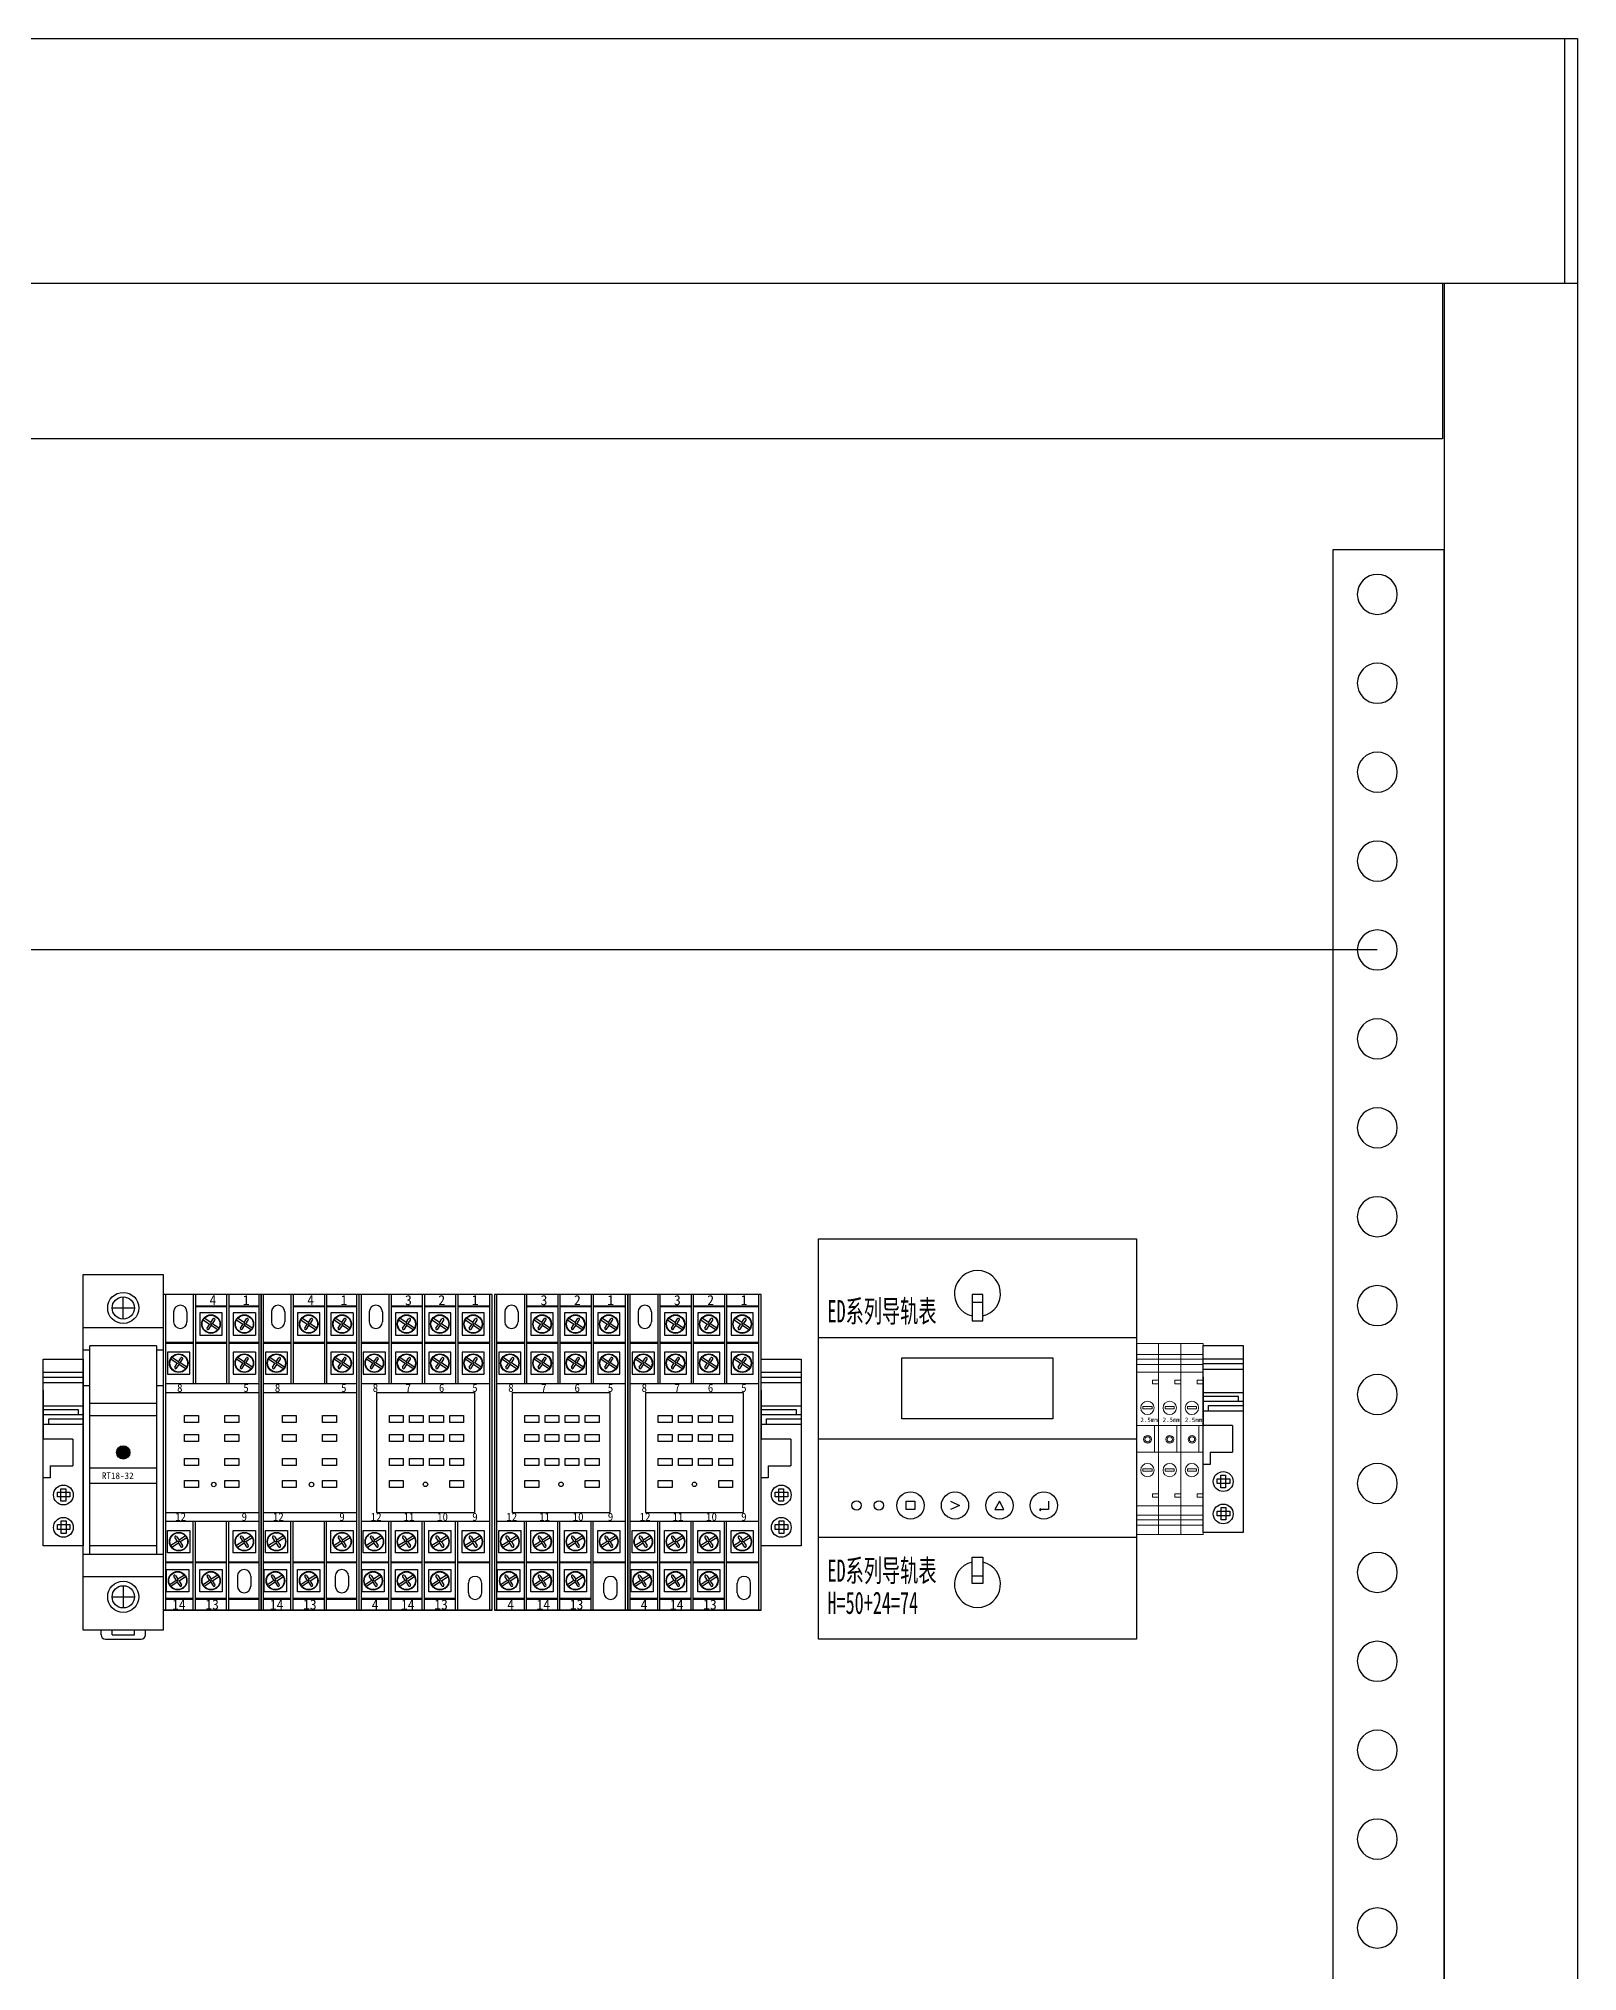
# Model space of a CAD drawing. Extents: x 1681561 to 1682425, y 398135 to 400135.
# Drawn here: x 1682078.5 to 1682424.7, y 399700.3 to 400135.1 of the extents above; entities that cross this region are included whole.
import ezdxf

# ---------------------------------------------------------------- set-up
doc = ezdxf.new("R2010")
doc.units = 0
doc.header["$MEASUREMENT"] = 0
for name, color, linetype in [('LY-JS-BJ', 7, 'Continuous'), ('LY-JS-YQJ', 7, 'Continuous'), ('布置图', 20, 'Continuous')]:
    doc.layers.add(name, color=color, linetype=linetype)
doc.layers.add('LY-二次控制图', color=7, linetype='Continuous', lineweight=18)
doc.styles.add('-宋体', font='', dxfattribs={"width": 0.65})
doc.styles.add('宋体', font='', dxfattribs={"width": 0.8, "height": 3.5})
doc.styles.get('-宋体').set_extended_font_data('NSimSun')
doc.styles.get('宋体').set_extended_font_data('SimSun')
doc.dimstyles.new('JR', dxfattribs={"dimtxt": 35, "dimasz": 10, "dimexe": 0, "dimexo": 0, "dimtad": 1, "dimtoh": 1, "dimdec": 1, "dimdsep": 46, "dimtxsty": '-宋体', "dimcen": 2.5, "dimclrd": 6, "dimclre": 6, "dimclrt": 2, "dimadec": 0, "dimazin": 0, "dimtfac": 1, "dimtdec": 1, "dimtmove": 1, "dimatfit": 3, "dimfxl": 1, "dimarcsym": 0})

# ---------------------------------------------------------------- blocks, each defined once
blk = doc.blocks.new('端子堵头')
at = {"layer": 'LY-JS-YQJ'}
for p, q in [((0, 39.03), (9, 39.03)), ((0, 37.96), (9, 37.96)), ((0, 36.73), (9, 36.73)), ((0, 35), (0, 24)), ((9, 35), (9, 24)), ((0, 31.48), (9, 31.48)), ((7.97, 30.59), (0, 30.59)), ((7.97, 29.53), (7.97, 30.59)), ((9, 34.58), (9, 33.47)), ((0, 29.53), (9, 29.53)), ((0, 27.32), (9, 27.32)), ((1.25, 27.32), (1.25, 28.56)), ((1.25, 28.56), (9, 28.56)), ((6.66, 24), (0, 24)), ((6.66, 24), (6.66, 18)), ((1.59, 18), (1.59, 15.27)), ((1.59, 18), (6.66, 18)), ((1.59, 15.27), (0, 15.27))]:
    blk.add_line(p, q, dxfattribs=at)
for points in [[(0, 42), (9, 42), (9, 0), (0, 0)], [(3.2, 12.05), (6.01, 12.05), (6.01, 10.99), (3.2, 10.99)], [(5.06, 12.84), (5.06, 10.03), (3.99, 10.03), (3.99, 12.84)], [(3.2, 4.76), (6.01, 4.76), (6.01, 3.69), (3.2, 3.69)], [(5.13, 5.6), (5.13, 2.79), (4.06, 2.79), (4.06, 5.6)]]:
    blk.add_lwpolyline(points, close=True, dxfattribs=at)
for centre in [(4.54, 11.43), (4.54, 4.14)]:
    blk.add_circle(centre, 2.23, dxfattribs=at)
blk = doc.blocks.new('A$C03D07FCC')
for p, q in [((0, 19.03), (5, 19.03)), ((0, 17.96), (5, 17.96)), ((5, 19.03), (10, 19.03)), ((5, 17.96), (10, 17.96)), ((0, 16.73), (5, 16.73)), ((5, 13.21), (3.66, 13.21)), ((3.66, 13.21), (3.66, 12.43)), ((5, 16.73), (10, 16.73)), ((10, 13.21), (8.66, 13.21)), ((8.66, 13.21), (8.66, 12.43)), ((3.66, 12.43), (5, 12.43)), ((5, 12.43), (5, 11.32)), ((8.66, 12.43), (10, 12.43)), ((0, 3), (5, 3)), ((4.07, 3), (4.07, -3)), ((5, 3), (10, 3)), ((9.07, 3), (9.07, -3)), ((0, -3), (5, -3)), ((5, -3), (10, -3)), ((5, -12.33), (3.66, -12.33)), ((3.66, -12.33), (3.66, -13.11)), ((10, -12.33), (8.66, -12.33)), ((8.66, -12.33), (8.66, -13.11)), ((0, -17.12), (5, -17.12)), ((3.66, -13.11), (5, -13.11)), ((5, -17.12), (10, -17.12)), ((8.66, -13.11), (10, -13.11)), ((0, -18.19), (5, -18.19)), ((0, -19.42), (5, -19.42)), ((5, -18.19), (10, -18.19)), ((5, -19.42), (10, -19.42))]:
    blk.add_line(p, q)
at = {"color": 2}
for p, q in [((10, 19.03), (15, 19.03)), ((10, 17.96), (15, 17.96)), ((10, 16.73), (15, 16.73)), ((15, 13.21), (13.66, 13.21)), ((13.66, 13.21), (13.66, 12.43)), ((10, 12.43), (10, 11.32)), ((13.66, 12.43), (15, 12.43)), ((15, 12.43), (15, 11.32)), ((10, 3), (15, 3)), ((14.07, 3), (14.07, -3)), ((10, -3), (15, -3)), ((15, -12.33), (13.66, -12.33)), ((13.66, -12.33), (13.66, -13.11)), ((10, -17.12), (15, -17.12)), ((13.66, -13.11), (15, -13.11)), ((10, -18.19), (15, -18.19)), ((10, -19.42), (15, -19.42))]:
    blk.add_line(p, q, dxfattribs=at)
for points in [[(0, 21.5), (5, 21.5), (5, -21.5), (0, -21.5)], [(5, 21.5), (10, 21.5), (10, -21.5), (5, -21.5)], [(0, 15), (5, 15), (5, -15), (0, -15)], [(5, 15), (10, 15), (10, -15), (5, -15)], [(1.47, 7.3), (3.53, 7.3), (3.53, 6.79), (1.47, 6.79)], [(6.47, 7.3), (8.53, 7.3), (8.53, 6.79), (6.47, 6.79)], [(1.47, -6.71), (3.53, -6.71), (3.53, -7.23), (1.47, -7.23)], [(6.47, -6.71), (8.53, -6.71), (8.53, -7.23), (6.47, -7.23)]]:
    blk.add_lwpolyline(points, close=True)
for points in [[(10, 21.5), (15, 21.5), (15, -21.5), (10, -21.5)], [(10, 15), (15, 15), (15, -15), (10, -15)], [(11.47, 7.3), (13.53, 7.3), (13.53, 6.79), (11.47, 6.79)], [(11.47, -6.71), (13.53, -6.71), (13.53, -7.23), (11.47, -7.23)]]:
    blk.add_lwpolyline(points, close=True, dxfattribs=at)
for centre, radius in [((2.5, 7), 1.5), ((7.5, 7), 1.5), ((2.52, -0.08), 0.879), ((2.52, -0.08), 0.879), ((2.52, -0.08), 0.59), ((7.52, -0.08), 0.879), ((7.52, -0.08), 0.879), ((7.52, -0.08), 0.59), ((2.5, -7), 1.5), ((7.5, -7), 1.5)]:
    blk.add_circle(centre, radius)
for centre, radius in [((12.5, 7), 1.5), ((12.52, -0.08), 0.879), ((12.52, -0.08), 0.879), ((12.52, -0.08), 0.59), ((12.5, -7), 1.5)]:
    blk.add_circle(centre, radius, dxfattribs=at)
at = {"layer": 'LY-二次控制图', "lineweight": -3}
blk.add_blockref('端子堵头', (15, -21), dxfattribs=at)
at = {"char_height": 1, "width": 2.5692, "attachment_point": 1}
for insert in [(0.91, 4.81), (5.91, 4.81)]:
    blk.add_mtext('2.5mm', dxfattribs=dict(at, insert=insert))
at = {"color": 2, "insert": (10.91, 4.81), "char_height": 1, "width": 2.5692, "attachment_point": 1}
blk.add_mtext('2.5mm', dxfattribs=at)
blk = doc.blocks.new('ED系列导轨表-海恩德')
for p, q in [((34.53, 30.78), (36.97, 30.78)), ((29.7, -14.01), (31.7, -14.94)), ((31.7, -14.94), (29.7, -15.86)), ((40.7, -14.01), (39.7, -15.86)), ((39.7, -15.86), (41.7, -15.86)), ((41.7, -15.86), (40.7, -14.01)), ((49.7, -15.86), (50.04, -15.61)), ((49.7, -15.86), (50.04, -16.11)), ((34.53, -30.78), (36.97, -30.78))]:
    blk.add_line(p, q)
at = {"color": 1}
blk.add_line((0, 0), (71.5, 0), dxfattribs=at)
for points in [[(0, 45), (71.5, 45), (71.5, -45), (0, -45)], [(34.53, 26.56), (36.97, 26.56), (36.97, 32.53), (34.53, 32.53)], [(18.77, 18.28), (52.73, 18.28), (52.73, 4.5), (18.77, 4.5)], [(19.7, -14.01), (21.7, -14.01), (21.7, -15.86), (19.7, -15.86)], [(34.53, -26.56), (36.97, -26.56), (36.97, -32.53), (34.53, -32.53)]]:
    blk.add_lwpolyline(points, close=True)
at = {"color": 3}
blk.add_lwpolyline([(0, 22.83), (71.5, 22.83), (71.5, -22.17), (0, -22.17)], close=True, dxfattribs=at)
blk.add_lwpolyline([(51.7, -14.01), (51.7, -15.86), (49.7, -15.86)])
for centre, radius in [((20.7, -14.94), 3.07), ((30.7, -14.94), 3.07), ((40.7, -14.94), 3.07), ((50.7, -14.94), 3.07), ((8.57, -14.94), 1.06), ((13.57, -14.94), 1.06)]:
    blk.add_circle(centre, radius)
for centre, start, end in [((35.75, 32.71), 283.6038, 256.3962), ((35.75, -32.71), 103.6038, 76.3962)]:
    blk.add_arc(centre, 5.18, start, end)
at = {"layer": 'LY-二次控制图', "color": 4, "lineweight": -3, "style": '宋体', "width": 0.6}
for s, p in [('ED系列导轨表', (2.01, 26.24)), ('ED系列导轨表', (2.01, -32.11)), ('H=50+24=74', (2.01, -39.34))]:
    blk.add_text(s, height=5, dxfattribs=at).set_placement(p)
blk = doc.blocks.new('HH54P')
at = {"layer": 'LY-JS-YQJ'}
for p, q in [((0, 71), (0, 68.5)), ((30, 71), (0, 71)), ((0, 71), (0, 0)), ((0.5, 71), (0.5, 0)), ((6.75, 71), (6.75, 51)), ((7.25, 71), (7.25, 51)), ((14.25, 71), (14.25, 51)), ((14.75, 71), (14.75, 51)), ((21.75, 71), (21.75, 51)), ((22.25, 71), (22.25, 51)), ((29.5, 0), (29.5, 71)), ((30, 0), (30, 71)), ((2.34, 67.09), (2.34, 64.88)), ((5.34, 67.09), (5.34, 64.88)), ((7.25, 68.5), (14.25, 68.5)), ((7.25, 68.3), (14.25, 68.3)), ((13.24, 66.87), (8.24, 66.87)), ((8.24, 66.87), (8.24, 61.87)), ((10.4, 64.3), (8.95, 65.27)), ((10.67, 64.71), (9.21, 65.67)), ((10.67, 64.71), (11.21, 65.53)), ((11.07, 64.44), (11.61, 65.26)), ((13.24, 61.87), (13.24, 66.87)), ((14.75, 68.5), (21.75, 68.5)), ((14.75, 68.3), (21.75, 68.3)), ((15.74, 66.87), (15.74, 61.87)), ((20.74, 66.87), (15.74, 66.87)), ((17.9, 64.3), (16.45, 65.27)), ((18.17, 64.71), (16.71, 65.67)), ((18.17, 64.71), (18.71, 65.53)), ((18.57, 64.44), (19.11, 65.26)), ((20.74, 61.87), (20.74, 66.87)), ((22.25, 68.5), (29.5, 68.5)), ((22.25, 68.3), (29.5, 68.3)), ((28.24, 66.87), (23.24, 66.87)), ((23.24, 66.87), (23.24, 61.87)), ((25.4, 64.3), (23.95, 65.27)), ((25.67, 64.71), (24.21, 65.67)), ((25.67, 64.71), (26.21, 65.53)), ((26.07, 64.44), (26.61, 65.26)), ((28.24, 61.87), (28.24, 66.87)), ((8.24, 61.87), (13.24, 61.87)), ((9.86, 63.48), (10.4, 64.3)), ((10.26, 63.22), (10.8, 64.04)), ((11.07, 64.44), (10.4, 64.3)), ((10.67, 64.71), (10.8, 64.04)), ((12.26, 63.08), (10.8, 64.04)), ((12.53, 63.48), (11.07, 64.44)), ((15.74, 61.87), (20.74, 61.87)), ((17.36, 63.48), (17.9, 64.3)), ((17.76, 63.22), (18.3, 64.04)), ((18.57, 64.44), (17.9, 64.3)), ((18.17, 64.71), (18.3, 64.04)), ((19.76, 63.08), (18.3, 64.04)), ((20.03, 63.48), (18.57, 64.44)), ((23.24, 61.87), (28.24, 61.87)), ((24.86, 63.48), (25.4, 64.3)), ((25.26, 63.22), (25.8, 64.04)), ((26.07, 64.44), (25.4, 64.3)), ((25.67, 64.71), (25.8, 64.04)), ((27.26, 63.08), (25.8, 64.04)), ((27.53, 63.48), (26.07, 64.44)), ((0.5, 60.3), (6.75, 60.3)), ((0.5, 60.1), (6.75, 60.1)), ((5.99, 58.07), (0.99, 58.07)), ((0.99, 58.07), (0.99, 53.07)), ((3.42, 55.91), (1.96, 56.87)), ((3.42, 55.91), (3.96, 56.73)), ((5.99, 53.07), (5.99, 58.07)), ((7.25, 60.3), (14.25, 60.3)), ((7.25, 60.1), (14.25, 60.1)), ((8.24, 58.07), (8.24, 53.07)), ((13.24, 58.07), (8.24, 58.07)), ((10.67, 55.91), (9.21, 56.87)), ((10.67, 55.91), (11.21, 56.73)), ((13.24, 53.07), (13.24, 58.07)), ((14.75, 60.3), (21.75, 60.3)), ((14.75, 60.1), (21.75, 60.1)), ((20.74, 58.07), (15.74, 58.07)), ((15.74, 58.07), (15.74, 53.07)), ((18.17, 55.91), (16.71, 56.87)), ((18.17, 55.91), (18.71, 56.73)), ((20.74, 53.07), (20.74, 58.07)), ((22.25, 60.3), (29.5, 60.3)), ((22.25, 60.1), (29.5, 60.1)), ((23.24, 58.07), (23.24, 53.07)), ((28.24, 58.07), (23.24, 58.07)), ((25.67, 55.91), (24.21, 56.87)), ((25.67, 55.91), (26.21, 56.73)), ((28.24, 53.07), (28.24, 58.07)), ((0.99, 53.07), (5.99, 53.07)), ((3.15, 55.51), (1.7, 56.47)), ((2.61, 54.68), (3.15, 55.51)), ((3.01, 54.42), (3.55, 55.24)), ((3.82, 55.64), (3.15, 55.51)), ((3.42, 55.91), (3.55, 55.24)), ((5.01, 54.28), (3.55, 55.24)), ((3.82, 55.64), (4.36, 56.46)), ((5.28, 54.68), (3.82, 55.64)), ((8.24, 53.07), (13.24, 53.07)), ((10.4, 55.51), (8.95, 56.47)), ((9.86, 54.68), (10.4, 55.51)), ((10.26, 54.42), (10.8, 55.24)), ((11.07, 55.64), (10.4, 55.51)), ((10.67, 55.91), (10.8, 55.24)), ((12.26, 54.28), (10.8, 55.24)), ((11.07, 55.64), (11.61, 56.46)), ((12.53, 54.68), (11.07, 55.64)), ((15.74, 53.07), (20.74, 53.07)), ((17.9, 55.51), (16.45, 56.47)), ((17.36, 54.68), (17.9, 55.51)), ((17.76, 54.42), (18.3, 55.24)), ((18.57, 55.64), (17.9, 55.51)), ((18.17, 55.91), (18.3, 55.24)), ((19.76, 54.28), (18.3, 55.24)), ((18.57, 55.64), (19.11, 56.46)), ((20.03, 54.68), (18.57, 55.64)), ((23.24, 53.07), (28.24, 53.07)), ((25.4, 55.51), (23.95, 56.47)), ((24.86, 54.68), (25.4, 55.51)), ((25.26, 54.42), (25.8, 55.24)), ((26.07, 55.64), (25.4, 55.51)), ((25.67, 55.91), (25.8, 55.24)), ((27.26, 54.28), (25.8, 55.24)), ((26.07, 55.64), (26.61, 56.46)), ((27.53, 54.68), (26.07, 55.64)), ((0.5, 51), (29.5, 51)), ((4, 49), (4, 22)), ((4, 49), (26, 49)), ((26, 49), (26, 22)), ((4, 22), (26, 22)), ((0.5, 20), (29.5, 20)), ((0.99, 12.93), (0.99, 17.93)), ((0.99, 17.93), (5.99, 17.93)), ((5.99, 17.93), (5.99, 12.93)), ((6.75, 0), (6.75, 20)), ((7.25, 0), (7.25, 20)), ((8.24, 17.93), (13.24, 17.93)), ((8.24, 12.93), (8.24, 17.93)), ((13.24, 17.93), (13.24, 12.93)), ((14.25, 0), (14.25, 20)), ((14.75, 0), (14.75, 20)), ((15.74, 12.93), (15.74, 17.93)), ((15.74, 17.93), (20.74, 17.93)), ((20.74, 17.93), (20.74, 12.93)), ((21.75, 0), (21.75, 20)), ((22.25, 0), (22.25, 20)), ((23.24, 17.93), (28.24, 17.93)), ((23.24, 12.93), (23.24, 17.93)), ((28.24, 17.93), (28.24, 12.93)), ((3.15, 15.49), (1.7, 14.53)), ((3.42, 15.09), (1.96, 14.13)), ((2.61, 16.32), (3.15, 15.49)), ((3.01, 16.58), (3.55, 15.76)), ((3.82, 15.36), (3.15, 15.49)), ((3.42, 15.09), (3.55, 15.76)), ((3.42, 15.09), (3.96, 14.27)), ((5.01, 16.72), (3.55, 15.76)), ((5.28, 16.32), (3.82, 15.36)), ((3.82, 15.36), (4.36, 14.54)), ((10.4, 15.49), (8.95, 14.53)), ((10.67, 15.09), (9.21, 14.13)), ((9.86, 16.32), (10.4, 15.49)), ((10.26, 16.58), (10.8, 15.76)), ((11.07, 15.36), (10.4, 15.49)), ((10.67, 15.09), (10.8, 15.76)), ((10.67, 15.09), (11.21, 14.27)), ((12.26, 16.72), (10.8, 15.76)), ((12.53, 16.32), (11.07, 15.36)), ((11.07, 15.36), (11.61, 14.54)), ((17.9, 15.49), (16.45, 14.53)), ((18.17, 15.09), (16.71, 14.13)), ((17.36, 16.32), (17.9, 15.49)), ((17.76, 16.58), (18.3, 15.76)), ((18.57, 15.36), (17.9, 15.49)), ((18.17, 15.09), (18.3, 15.76)), ((18.17, 15.09), (18.71, 14.27)), ((19.76, 16.72), (18.3, 15.76)), ((20.03, 16.32), (18.57, 15.36)), ((18.57, 15.36), (19.11, 14.54)), ((25.4, 15.49), (23.95, 14.53)), ((25.67, 15.09), (24.21, 14.13)), ((24.86, 16.32), (25.4, 15.49)), ((25.26, 16.58), (25.8, 15.76)), ((26.07, 15.36), (25.4, 15.49)), ((25.67, 15.09), (25.8, 15.76)), ((25.67, 15.09), (26.21, 14.27)), ((27.26, 16.72), (25.8, 15.76)), ((27.53, 16.32), (26.07, 15.36)), ((26.07, 15.36), (26.61, 14.54)), ((0.5, 10.9), (6.75, 10.9)), ((0.5, 10.7), (6.75, 10.7)), ((0.74, 4.13), (0.74, 9.13)), ((0.74, 9.13), (5.74, 9.13)), ((5.99, 12.93), (0.99, 12.93)), ((5.74, 9.13), (5.74, 4.13)), ((7.25, 10.9), (14.25, 10.9)), ((7.25, 10.7), (14.25, 10.7)), ((13.24, 12.93), (8.24, 12.93)), ((8.24, 9.13), (13.24, 9.13)), ((8.24, 4.13), (8.24, 9.13)), ((13.24, 9.13), (13.24, 4.13)), ((14.75, 10.9), (21.75, 10.9)), ((14.75, 10.7), (21.75, 10.7)), ((20.74, 12.93), (15.74, 12.93)), ((15.74, 4.13), (15.74, 9.13)), ((15.74, 9.13), (20.74, 9.13)), ((20.74, 9.13), (20.74, 4.13)), ((22.25, 10.9), (29.5, 10.9)), ((22.25, 10.7), (29.5, 10.7)), ((28.24, 12.93), (23.24, 12.93)), ((2.9, 6.7), (1.45, 5.73)), ((3.17, 6.29), (1.71, 5.33)), ((2.36, 7.52), (2.9, 6.7)), ((2.76, 7.78), (3.3, 6.96)), ((3.57, 6.56), (2.9, 6.7)), ((3.17, 6.29), (3.3, 6.96)), ((3.17, 6.29), (3.71, 5.47)), ((4.76, 7.92), (3.3, 6.96)), ((5.03, 7.52), (3.57, 6.56)), ((3.57, 6.56), (4.11, 5.74)), ((10.4, 6.7), (8.95, 5.73)), ((10.67, 6.29), (9.21, 5.33)), ((9.86, 7.52), (10.4, 6.7)), ((10.26, 7.78), (10.8, 6.96)), ((11.07, 6.56), (10.4, 6.7)), ((10.67, 6.29), (10.8, 6.96)), ((10.67, 6.29), (11.21, 5.47)), ((12.26, 7.92), (10.8, 6.96)), ((12.53, 7.52), (11.07, 6.56)), ((11.07, 6.56), (11.61, 5.74)), ((17.9, 6.7), (16.45, 5.73)), ((18.17, 6.29), (16.71, 5.33)), ((17.36, 7.52), (17.9, 6.7)), ((17.76, 7.78), (18.3, 6.96)), ((18.57, 6.56), (17.9, 6.7)), ((18.17, 6.29), (18.3, 6.96)), ((18.17, 6.29), (18.71, 5.47)), ((19.76, 7.92), (18.3, 6.96)), ((20.03, 7.52), (18.57, 6.56)), ((18.57, 6.56), (19.11, 5.74)), ((24.65, 3.91), (24.65, 6.12)), ((27.65, 3.91), (27.65, 6.12)), ((30, 0), (0, 0)), ((0, 0), (30, 0)), ((0.5, 2.7), (6.75, 2.7)), ((0.5, 2.5), (6.75, 2.5)), ((5.74, 4.13), (0.74, 4.13)), ((7.25, 2.7), (14.25, 2.7)), ((7.25, 2.5), (14.25, 2.5)), ((13.24, 4.13), (8.24, 4.13)), ((14.75, 2.7), (21.75, 2.7)), ((14.75, 2.5), (21.75, 2.5)), ((20.74, 4.13), (15.74, 4.13))]:
    blk.add_line(p, q, dxfattribs=at)
for points in [[(6.88, 43.81), (9.97, 43.81), (9.97, 42.22), (6.88, 42.22)], [(11.41, 43.81), (14.5, 43.81), (14.5, 42.22), (11.41, 42.22)], [(15.93, 43.81), (19.03, 43.81), (19.03, 42.22), (15.93, 42.22)], [(20.46, 43.81), (23.56, 43.81), (23.56, 42.22), (20.46, 42.22)], [(6.88, 39.53), (9.97, 39.53), (9.97, 37.95), (6.88, 37.95)], [(11.41, 39.53), (14.5, 39.53), (14.5, 37.95), (11.41, 37.95)], [(15.93, 39.53), (19.03, 39.53), (19.03, 37.95), (15.93, 37.95)], [(20.46, 39.53), (23.56, 39.53), (23.56, 37.95), (20.46, 37.95)], [(6.88, 34.15), (9.97, 34.15), (9.97, 32.57), (6.88, 32.57)], [(11.41, 34.15), (14.5, 34.15), (14.5, 32.57), (11.41, 32.57)], [(15.93, 34.15), (19.03, 34.15), (19.03, 32.57), (15.93, 32.57)], [(20.46, 34.15), (23.56, 34.15), (23.56, 32.57), (20.46, 32.57)], [(6.88, 29.16), (9.97, 29.16), (9.97, 27.58), (6.88, 27.58)], [(20.46, 29.16), (23.56, 29.16), (23.56, 27.58), (20.46, 27.58)]]:
    blk.add_lwpolyline(points, close=True, dxfattribs=at)
for centre, radius in [((10.74, 64.37), 2.09), ((10.74, 64.37), 2), ((18.24, 64.37), 2.09), ((18.24, 64.37), 2), ((25.74, 64.37), 2.09), ((25.74, 64.37), 2), ((3.49, 55.57), 2.09), ((3.49, 55.57), 2), ((10.74, 55.57), 2.09), ((10.74, 55.57), 2), ((18.24, 55.57), 2.09), ((18.24, 55.57), 2), ((25.74, 55.57), 2.09), ((25.74, 55.57), 2), ((15, 28.33), 0.5), ((3.49, 15.43), 2.09), ((3.49, 15.43), 2), ((10.74, 15.43), 2.09), ((10.74, 15.43), 2), ((18.24, 15.43), 2.09), ((18.24, 15.43), 2), ((25.74, 15.43), 2.09), ((25.74, 15.43), 2), ((3.24, 6.63), 2.09), ((10.74, 6.63), 2.09), ((18.24, 6.63), 2.09), ((3.24, 6.63), 2), ((10.74, 6.63), 2), ((18.24, 6.63), 2)]:
    blk.add_circle(centre, radius, dxfattribs=at)
for centre, radius, start, end in [((3.84, 67.09), 1.5, 0, 180), ((11.41, 65.39), 0.24, 326.5949, 146.5949), ((18.91, 65.39), 0.24, 326.5949, 146.5949), ((26.41, 65.39), 0.24, 326.5949, 146.5949), ((3.84, 64.88), 1.5, 180, 0), ((10.06, 63.35), 0.24, 146.5949, 326.5949), ((17.56, 63.35), 0.24, 146.5949, 326.5949), ((25.06, 63.35), 0.24, 146.5949, 326.5949), ((4.16, 56.6), 0.24, 326.5949, 146.5949), ((11.41, 56.6), 0.24, 326.5949, 146.5949), ((18.91, 56.6), 0.24, 326.5949, 146.5949), ((26.41, 56.6), 0.24, 326.5949, 146.5949), ((2.81, 54.55), 0.24, 146.5949, 326.5949), ((10.06, 54.55), 0.24, 146.5949, 326.5949), ((17.56, 54.55), 0.24, 146.5949, 326.5949), ((25.06, 54.55), 0.24, 146.5949, 326.5949), ((2.81, 16.45), 0.24, 33.4051, 213.4051), ((4.16, 14.4), 0.24, 213.4051, 33.4051), ((10.06, 16.45), 0.24, 33.4051, 213.4051), ((11.41, 14.4), 0.24, 213.4051, 33.4051), ((17.56, 16.45), 0.24, 33.4051, 213.4051), ((18.91, 14.4), 0.24, 213.4051, 33.4051), ((25.06, 16.45), 0.24, 33.4051, 213.4051), ((26.41, 14.4), 0.24, 213.4051, 33.4051), ((2.56, 7.65), 0.24, 33.4051, 213.4051), ((3.91, 5.61), 0.24, 213.4051, 33.4051), ((10.06, 7.65), 0.24, 33.4051, 213.4051), ((11.41, 5.61), 0.24, 213.4051, 33.4051), ((17.56, 7.65), 0.24, 33.4051, 213.4051), ((18.91, 5.61), 0.24, 213.4051, 33.4051), ((26.15, 6.12), 1.5, 0, 180), ((26.15, 3.91), 1.5, 180, 0)]:
    blk.add_arc(centre, radius, start, end, dxfattribs=at)
for s, insert, char_height, width, attachment_point in [('{\\fSimSun|b0|i0|c134|p2;3}', (10.4, 70.88), 2.25, 1.0919, 1), ('{\\fSimSun|b0|i0|c134|p2;2}', (17.9, 70.88), 2.25, 1.0919, 1), ('{\\fSimSun|b0|i0|c134|p2;1}', (25.4, 70.88), 2.25, 1.0919, 1), ('{\\fSimSun|b0|i0|c134|p2;8}', (3.12, 50.91), 1.8, 0.8735, 1), ('{\\fSimSun|b0|i0|c134|p2;7}', (10.52, 50.91), 1.8, 0.8735, 1), ('{\\fSimSun|b0|i0|c134|p2;6}', (18.02, 50.91), 1.8, 0.8735, 1), ('{\\fSimSun|b0|i0|c134|p2;5}', (25.52, 50.91), 1.8, 0.8735, 1), ('{\\fSimSun|b0|i0|c134|p2;12}', (2.68, 21.91), 1.8, 0.8735, 1), ('{\\fSimSun|b0|i0|c134|p2;11}', (10.07, 21.91), 1.8, 0.8735, 1), ('{\\fSimSun|b0|i0|c134|p2;10}', (17.62, 21.91), 1.8, 0.8735, 1), ('{\\fSimSun|b0|i0|c134|p2;9}', (25.52, 21.91), 1.8, 0.8735, 1), ('{\\fSimSun|b0|i0|c134|p2;4}', (2.9, 0.12), 2.25, 1.0919, 7), ('{\\fSimSun|b0|i0|c134|p2;14}', (9.47, 0.12), 2.25, 1.0919, 7), ('{\\fSimSun|b0|i0|c134|p2;13}', (16.97, 0.12), 2.25, 1.0919, 7)]:
    blk.add_mtext(s, dxfattribs=dict(at, insert=insert, char_height=char_height, width=width, attachment_point=attachment_point))
blk = doc.blocks.new('RT18保险 正视图')
at = {"layer": 'LY-JS-YQJ'}
blk.add_hatch(color=1, dxfattribs=at).paths.add_polyline_path([(1.5, -40, 1), (-1.5, -40, 1)])
for p, q in [((-9, -80), (-9, 0)), ((-9, 0), (9, 0)), ((9, 0), (9, -80)), ((-2.5, -7.51), (2.5, -7.51)), ((0, -10.01), (0, -5.01)), ((9, -12.01), (-9, -12.01)), ((-7.5, -17), (-9, -17)), ((7.5, -16), (-7.5, -16)), ((-7.5, -63), (-7.5, -16)), ((7.5, -16), (7.5, -63)), ((9, -17), (7.5, -17)), ((-7.5, -25), (-9, -25)), ((9, -25), (7.5, -25)), ((7.5, -29), (-7.5, -29)), ((7.5, -31.75), (-7.5, -31.75)), ((-7.5, -43.5), (7.5, -43.5)), ((-7.5, -46.9), (7.5, -46.9)), ((9, -63), (-9, -63)), ((7.5, -61), (-7.5, -61)), ((9, -67.99), (-9, -67.99)), ((-2.5, -72.49), (2.5, -72.49)), ((0, -69.99), (0, -74.99)), ((9, -80), (-9, -80)), ((-5, -81), (-5, -80)), ((-4, -82), (4, -82)), ((-2.5, -81), (-2.5, -80)), ((-2.5, -81), (2.5, -81)), ((2.5, -81), (2.5, -80)), ((5, -81), (5, -80))]:
    blk.add_line(p, q, dxfattribs=at)
for centre, radius in [((0, -7.51), 3.5), ((0, -7.51), 2.5), ((0, -72.49), 3.5), ((0, -72.49), 2.5)]:
    blk.add_circle(centre, radius, dxfattribs=at)
at = {"layer": 'LY-JS-YQJ', "color": 1}
blk.add_circle((0, -40), 1.5, dxfattribs=at)
at = {"layer": 'LY-JS-YQJ'}
for centre, start, end in [((-4, -81), 180, 270), ((4, -81), 270, 0)]:
    blk.add_arc(centre, 1, start, end, dxfattribs=at)
at = {"layer": 'LY-JS-YQJ', "insert": (-4.8, -44.5), "char_height": 1.5, "width": 12.3, "attachment_point": 1}
blk.add_mtext('RT18-32', dxfattribs=at)
blk = doc.blocks.new('RT18-32X-6A')
at = {"layer": 'LY-JS-YQJ'}
blk.add_blockref('RT18保险 正视图', (9, 80), dxfattribs=at)
blk = doc.blocks.new('HH52P')
at = {"layer": 'LY-JS-YQJ'}
for p, q in [((0, 71), (0, 0)), ((22, 71), (0, 71)), ((0, 71), (0, 68.5)), ((0.5, 71), (0.5, 0)), ((6.75, 71), (6.75, 51)), ((7.25, 71), (7.25, 51)), ((14.25, 71), (14.25, 51)), ((14.75, 71), (14.75, 51)), ((21.5, 71), (21.5, 0)), ((22, 71), (22, 0)), ((2.34, 67.09), (2.34, 64.88)), ((5.34, 67.09), (5.34, 64.88)), ((7.25, 68.5), (14.25, 68.5)), ((7.25, 68.3), (14.25, 68.3)), ((8.24, 66.87), (8.24, 61.87)), ((13.24, 66.87), (8.24, 66.87)), ((10.4, 64.3), (8.95, 65.27)), ((10.67, 64.71), (9.21, 65.67)), ((10.67, 64.71), (11.21, 65.53)), ((11.07, 64.44), (11.61, 65.26)), ((13.24, 61.87), (13.24, 66.87)), ((14.75, 68.5), (21.5, 68.5)), ((14.75, 68.3), (21.5, 68.3)), ((20.74, 66.87), (15.74, 66.87)), ((15.74, 66.87), (15.74, 61.87)), ((17.9, 64.3), (16.45, 65.27)), ((18.17, 64.71), (16.71, 65.67)), ((18.17, 64.71), (18.71, 65.53)), ((18.57, 64.44), (19.11, 65.26)), ((20.74, 66.87), (20.74, 61.87)), ((8.24, 61.87), (13.24, 61.87)), ((9.86, 63.48), (10.4, 64.3)), ((10.26, 63.22), (10.8, 64.04)), ((11.07, 64.44), (10.4, 64.3)), ((10.67, 64.71), (10.8, 64.04)), ((12.26, 63.08), (10.8, 64.04)), ((12.53, 63.48), (11.07, 64.44)), ((15.74, 61.87), (20.74, 61.87)), ((17.36, 63.48), (17.9, 64.3)), ((17.76, 63.22), (18.3, 64.04)), ((18.57, 64.44), (17.9, 64.3)), ((18.17, 64.71), (18.3, 64.04)), ((19.76, 63.08), (18.3, 64.04)), ((20.03, 63.48), (18.57, 64.44)), ((0.5, 60.3), (6.75, 60.3)), ((0.5, 60.1), (6.75, 60.1)), ((0.99, 58.07), (0.99, 53.07)), ((5.99, 58.07), (0.99, 58.07)), ((3.42, 55.91), (1.96, 56.87)), ((3.42, 55.91), (3.96, 56.73)), ((5.99, 53.07), (5.99, 58.07)), ((7.25, 60.3), (14.25, 60.3)), ((7.25, 60.1), (14.25, 60.1)), ((14.75, 60.3), (21.5, 60.3)), ((14.75, 60.1), (21.5, 60.1)), ((15.74, 58.07), (15.74, 53.07)), ((20.74, 58.07), (15.74, 58.07)), ((18.17, 55.91), (16.71, 56.87)), ((18.17, 55.91), (18.71, 56.73)), ((20.74, 58.07), (20.74, 53.07)), ((0.99, 53.07), (5.99, 53.07)), ((3.15, 55.51), (1.7, 56.47)), ((2.61, 54.68), (3.15, 55.51)), ((3.01, 54.42), (3.55, 55.24)), ((3.82, 55.64), (3.15, 55.51)), ((3.42, 55.91), (3.55, 55.24)), ((5.01, 54.28), (3.55, 55.24)), ((3.82, 55.64), (4.36, 56.46)), ((5.28, 54.68), (3.82, 55.64)), ((15.74, 53.07), (20.74, 53.07)), ((17.9, 55.51), (16.45, 56.47)), ((17.36, 54.68), (17.9, 55.51)), ((17.76, 54.42), (18.3, 55.24)), ((18.57, 55.64), (17.9, 55.51)), ((18.17, 55.91), (18.3, 55.24)), ((19.76, 54.28), (18.3, 55.24)), ((18.57, 55.64), (19.11, 56.46)), ((20.03, 54.68), (18.57, 55.64)), ((0.5, 51), (21.5, 51)), ((0.5, 49), (21.5, 49)), ((0.5, 22), (21.5, 22)), ((0.5, 20), (21.5, 20)), ((0.99, 17.93), (5.99, 17.93)), ((0.99, 12.93), (0.99, 17.93)), ((5.99, 17.93), (5.99, 12.93)), ((6.75, 0), (6.75, 20)), ((7.25, 0), (7.25, 20)), ((14.25, 0), (14.25, 20)), ((14.75, 0), (14.75, 20)), ((15.74, 17.93), (20.74, 17.93)), ((15.74, 12.93), (15.74, 17.93)), ((20.74, 17.93), (20.74, 12.93)), ((3.15, 15.49), (1.7, 14.53)), ((3.42, 15.09), (1.96, 14.13)), ((2.61, 16.32), (3.15, 15.49)), ((3.01, 16.58), (3.55, 15.76)), ((3.82, 15.36), (3.15, 15.49)), ((3.42, 15.09), (3.55, 15.76)), ((3.42, 15.09), (3.96, 14.27)), ((5.01, 16.72), (3.55, 15.76)), ((5.28, 16.32), (3.82, 15.36)), ((3.82, 15.36), (4.36, 14.54)), ((17.9, 15.49), (16.45, 14.53)), ((18.17, 15.09), (16.71, 14.13)), ((17.36, 16.32), (17.9, 15.49)), ((17.76, 16.58), (18.3, 15.76)), ((18.57, 15.36), (17.9, 15.49)), ((18.17, 15.09), (18.3, 15.76)), ((18.17, 15.09), (18.71, 14.27)), ((19.76, 16.72), (18.3, 15.76)), ((20.03, 16.32), (18.57, 15.36)), ((18.57, 15.36), (19.11, 14.54)), ((0.5, 10.9), (6.75, 10.9)), ((0.5, 10.7), (6.75, 10.7)), ((0.74, 9.13), (5.74, 9.13)), ((0.74, 4.13), (0.74, 9.13)), ((5.99, 12.93), (0.99, 12.93)), ((5.74, 9.13), (5.74, 4.13)), ((7.25, 10.9), (14.25, 10.9)), ((7.25, 10.7), (14.25, 10.7)), ((8.24, 4.13), (8.24, 9.13)), ((8.24, 9.13), (13.24, 9.13)), ((13.24, 9.13), (13.24, 4.13)), ((14.75, 10.9), (21.5, 10.9)), ((14.75, 10.7), (21.5, 10.7)), ((20.74, 12.93), (15.74, 12.93)), ((2.9, 6.7), (1.45, 5.73)), ((3.17, 6.29), (1.71, 5.33)), ((2.36, 7.52), (2.9, 6.7)), ((2.76, 7.78), (3.3, 6.96)), ((3.57, 6.56), (2.9, 6.7)), ((3.17, 6.29), (3.3, 6.96)), ((3.17, 6.29), (3.71, 5.47)), ((4.76, 7.92), (3.3, 6.96)), ((5.03, 7.52), (3.57, 6.56)), ((3.57, 6.56), (4.11, 5.74)), ((10.4, 6.7), (8.95, 5.73)), ((10.67, 6.29), (9.21, 5.33)), ((9.86, 7.52), (10.4, 6.7)), ((10.26, 7.78), (10.8, 6.96)), ((11.07, 6.56), (10.4, 6.7)), ((10.67, 6.29), (10.8, 6.96)), ((10.67, 6.29), (11.21, 5.47)), ((12.26, 7.92), (10.8, 6.96)), ((12.53, 7.52), (11.07, 6.56)), ((11.07, 6.56), (11.61, 5.74)), ((16.7, 7.65), (16.7, 5.44)), ((19.7, 7.65), (19.7, 5.44)), ((0, 0), (22, 0)), ((22, 0), (0, 0)), ((0.5, 2.7), (6.75, 2.7)), ((0.5, 2.5), (6.75, 2.5)), ((5.74, 4.13), (0.74, 4.13)), ((7.25, 2.7), (14.25, 2.7)), ((7.25, 2.5), (14.25, 2.5)), ((13.24, 4.13), (8.24, 4.13)), ((14.75, 2.7), (21.5, 2.7)), ((14.75, 2.5), (21.5, 2.5))]:
    blk.add_line(p, q, dxfattribs=at)
for points in [[(4.81, 43.81), (7.91, 43.81), (7.91, 42.22), (4.81, 42.22)], [(13.87, 43.81), (16.97, 43.81), (16.97, 42.22), (13.87, 42.22)], [(4.81, 39.53), (7.91, 39.53), (7.91, 37.95), (4.81, 37.95)], [(13.87, 39.53), (16.97, 39.53), (16.97, 37.95), (13.87, 37.95)], [(4.81, 34.15), (7.91, 34.15), (7.91, 32.57), (4.81, 32.57)], [(13.87, 34.15), (16.97, 34.15), (16.97, 32.57), (13.87, 32.57)], [(4.81, 29.16), (7.91, 29.16), (7.91, 27.58), (4.81, 27.58)], [(13.87, 29.16), (16.97, 29.16), (16.97, 27.58), (13.87, 27.58)]]:
    blk.add_lwpolyline(points, close=True, dxfattribs=at)
for centre, radius in [((10.74, 64.37), 2.09), ((10.74, 64.37), 2), ((18.24, 64.37), 2.09), ((18.24, 64.37), 2), ((3.49, 55.57), 2.09), ((3.49, 55.57), 2), ((18.24, 55.57), 2.09), ((18.24, 55.57), 2), ((11.36, 28.27), 0.5), ((3.49, 15.43), 2.09), ((3.49, 15.43), 2), ((18.24, 15.43), 2.09), ((18.24, 15.43), 2), ((3.24, 6.63), 2.09), ((10.74, 6.63), 2.09), ((3.24, 6.63), 2), ((10.74, 6.63), 2)]:
    blk.add_circle(centre, radius, dxfattribs=at)
for centre, radius, start, end in [((3.84, 67.09), 1.5, 0, 180), ((11.41, 65.39), 0.24, 326.5949, 146.5949), ((18.91, 65.39), 0.24, 326.5949, 146.5949), ((3.84, 64.88), 1.5, 180, 0), ((10.06, 63.35), 0.24, 146.5949, 326.5949), ((17.56, 63.35), 0.24, 146.5949, 326.5949), ((4.16, 56.6), 0.24, 326.5949, 146.5949), ((18.91, 56.6), 0.24, 326.5949, 146.5949), ((2.81, 54.55), 0.24, 146.5949, 326.5949), ((17.56, 54.55), 0.24, 146.5949, 326.5949), ((2.81, 16.45), 0.24, 33.4051, 213.4051), ((4.16, 14.4), 0.24, 213.4051, 33.4051), ((17.56, 16.45), 0.24, 33.4051, 213.4051), ((18.91, 14.4), 0.24, 213.4051, 33.4051), ((18.2, 7.65), 1.5, 0, 180), ((2.56, 7.65), 0.24, 33.4051, 213.4051), ((3.91, 5.61), 0.24, 213.4051, 33.4051), ((10.06, 7.65), 0.24, 33.4051, 213.4051), ((11.41, 5.61), 0.24, 213.4051, 33.4051), ((18.2, 5.44), 1.5, 180, 0)]:
    blk.add_arc(centre, radius, start, end, dxfattribs=at)
for s, insert, char_height, width, attachment_point in [('{\\fSimSun|b0|i0|c134|p2;4}', (10.4, 70.88), 2.25, 1.0919, 1), ('{\\fSimSun|b0|i0|c134|p2;1}', (17.9, 70.88), 2.25, 1.0919, 1), ('{\\fSimSun|b0|i0|c134|p2;8}', (3.12, 50.91), 1.8, 0.8735, 1), ('{\\fSimSun|b0|i0|c134|p2;5}', (18.02, 50.91), 1.8, 0.8735, 1), ('{\\fSimSun|b0|i0|c134|p2;12}', (2.68, 21.91), 1.8, 0.8735, 1), ('{\\fSimSun|b0|i0|c134|p2;9}', (17.62, 21.91), 1.8, 0.8735, 1), ('{\\fSimSun|b0|i0|c134|p2;14}', (1.97, 0.12), 2.25, 1.0919, 7), ('{\\fSimSun|b0|i0|c134|p2;13}', (9.47, 0.12), 2.25, 1.0919, 7)]:
    blk.add_mtext(s, dxfattribs=dict(at, insert=insert, char_height=char_height, width=width, attachment_point=attachment_point))
blk = doc.blocks.new('*D27')
at = {"layer": 'Defpoints', "color": 0, "ltscale": 50, "transparency": 16777216}
for p in [(1681624.66, 400135.08), (1681601.78, 399930.08), (1682379.66, 399930.08)]:
    blk.add_point(p, dxfattribs=at)
at = {"layer": 'LY-JS-BJ', "color": 6, "lineweight": -2, "ltscale": 50, "transparency": 16777216}
for p, q in [((1681624.66, 400135.08), (1681601.78, 400135.08)), ((1681601.78, 400125.08), (1681601.78, 399940.08)), ((1682379.66, 399930.08), (1681601.78, 399930.08))]:
    blk.add_line(p, q, dxfattribs=at)
at = {"layer": 'LY-JS-BJ', "color": 6, "ltscale": 50, "transparency": 16777216}
for points in [[(1681600.11, 400125.08), (1681603.45, 400125.08), (1681601.78, 400135.08)], [(1681600.11, 399940.08), (1681603.45, 399940.08), (1681601.78, 399930.08)]]:
    blk.add_solid(points, dxfattribs=at)
at = {"layer": 'LY-JS-BJ', "color": 2, "ltscale": 50, "transparency": 16777216, "insert": (1681583.66, 400032.58), "char_height": 35, "attachment_point": 5, "rotation": 90, "style": '-宋体'}
blk.add_mtext('205', dxfattribs=at)
blk = doc.blocks.new('*U28')
at = {"layer": 'LY-JS-BJ', "color": 6}
blk.add_circle((0, 0), 4.5, dxfattribs=at)
blk = doc.blocks.new('*U29')
at = {"layer": 'LY-JS-BJ', "color": 0, "linetype": 'ByBlock', "lineweight": -2, "transparency": 16777216}
for p in [(0, 0), (0, -20), (0, -40), (0, -60), (0, -80), (0, -100), (0, -120), (0, -140), (0, -160), (0, -180), (0, -200), (0, -220), (0, -240), (0, -260), (0, -280), (0, -300)]:
    blk.add_blockref('*U28', p, dxfattribs=at)

msp = doc.modelspace()

# ---------------------------------------------------------------- linework, layer by layer
at = {"layer": 'LY-JS-BJ', "color": 6, "ltscale": 50}
msp.add_line((1681624.66, 400080.08), (1682424.66, 400080.08), dxfattribs=at)
for points in [[(1682421.79, 400135.08), (1682421.79, 400080.08)], [(1682394.29, 400080.08), (1682394.29, 400045.08), (1681654.29, 400045.08), (1681654.29, 400080.08)], [(1682394.66, 400080.08), (1682394.66, 398135.08)]]:
    msp.add_lwpolyline(points, dxfattribs=at)
at = {"layer": 'LY-JS-BJ', "color": 6, "lineweight": -3}
msp.add_lwpolyline([(1682369.66, 400020.08), (1682369.66, 398220.08), (1682394.66, 398220.08), (1682394.66, 400020.08)], close=True, dxfattribs=at)
at = {"layer": '布置图', "ltscale": 50}
msp.add_lwpolyline([(1681624.66, 400135.08), (1682424.66, 400135.08), (1682424.66, 398135.08), (1681624.66, 398135.08)], close=True, dxfattribs=at)

# ---------------------------------------------------------------- block references
at = {"color": 4}
msp.add_blockref('ED系列导轨表-海恩德', (1682253.95, 399820.08), dxfattribs=at)
at = {"layer": 'LY-JS-BJ', "color": 6, "lineweight": -3, "xscale": -1}
msp.add_blockref('*U29', (1682379.66, 400010.08), dxfattribs=at)
at = {"layer": 'LY-二次控制图', "lineweight": -3}
for name, p in [('RT18-32X-6A', (1682088.54, 399777.06)), ('端子堵头', (1682079.54, 399796.06)), ('端子堵头', (1682241.03, 399796.06))]:
    msp.add_blockref(name, p, dxfattribs=at)
at = {"layer": 'LY-二次控制图', "color": 0, "lineweight": -3}
for name, p in [('HH52P', (1682106.54, 399781.56)), ('HH52P', (1682128.53, 399781.56)), ('HH54P', (1682150.53, 399781.56)), ('HH54P', (1682181.03, 399781.56)), ('HH54P', (1682211.03, 399781.56)), ('A$C03D07FCC', (1682325.45, 399820.08))]:
    msp.add_blockref(name, p, dxfattribs=at)

# ---------------------------------------------------------------- dimensions: what is measured, and where the dimension line sits
at = {"layer": 'LY-JS-BJ', "color": 6, "ltscale": 50}
dim = msp.add_linear_dim(base=(1681601.78, 399930.08), p1=(1681624.66, 400135.08), p2=(1682379.66, 399930.08), angle=90, dimstyle='JR', dxfattribs=at)
dim.commit()
dim.dimension.update_dxf_attribs({"geometry": '*D27', "text_midpoint": (1681583.66, 400032.58)})

doc.saveas('drawing.dxf')
